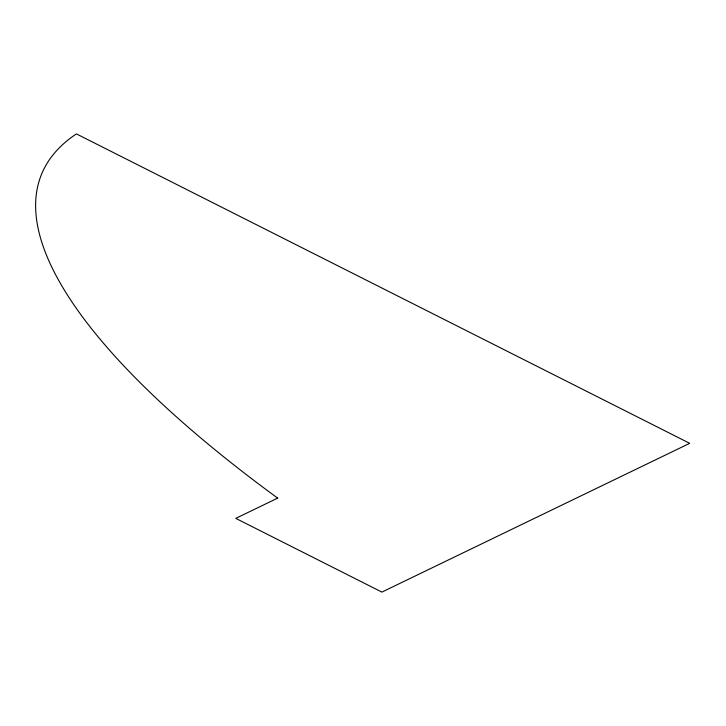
<?xml version="1.0" encoding="UTF-8"?>
<svg xmlns="http://www.w3.org/2000/svg" width="726" height="726" viewBox="0 0 726 726"><rect width="100%" height="100%" fill="white"/><g stroke="black" fill="none" stroke-linecap="round" stroke-linejoin="round"><path stroke-width="1.09" d="M277.677 498.118L235.769 518.373L381.885 592.098L689.7 443.323L76.43 133.902A969.845 272.205 22.8 0 0 277.677 498.118"/></g></svg>
